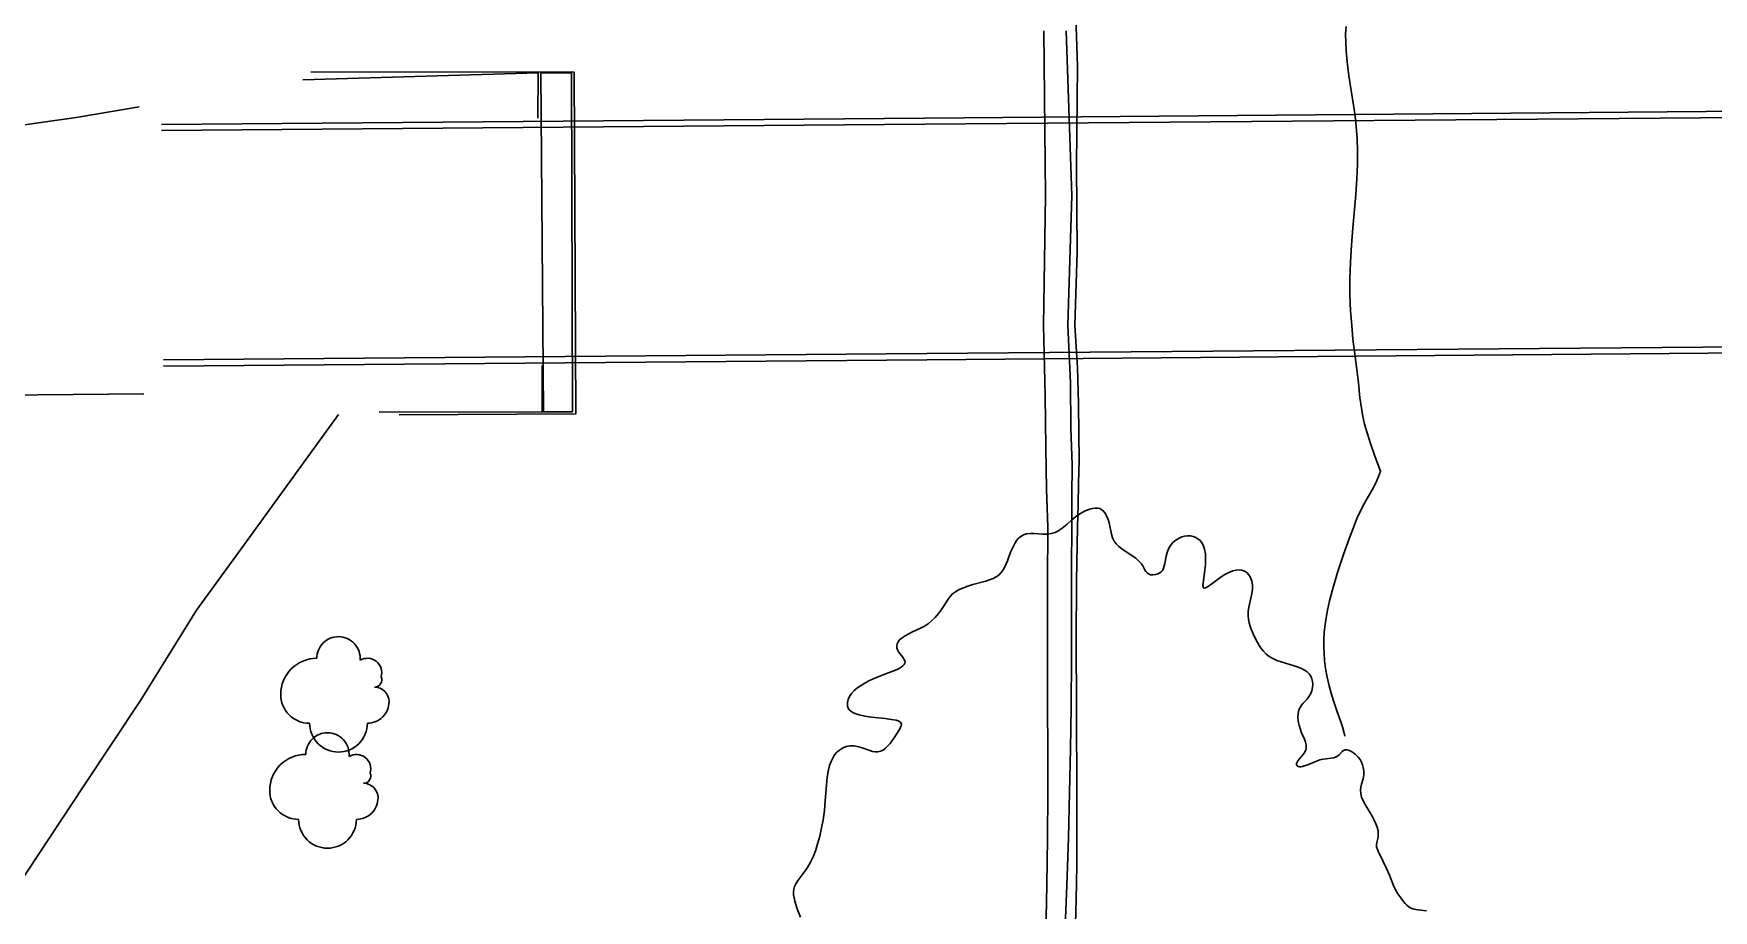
# Model space of a CAD drawing. Header units: feet. Extents: x 3174203 to 3175581, y 1715832 to 1717426.
# Drawn here: x 3174693.1 to 3174764.7, y 1716190.6 to 1716227.9 of the extents above; entities that cross this region are included whole.
import ezdxf

# ---------------------------------------------------------------- set-up
doc = ezdxf.new("R2010")
doc.units = ezdxf.units.FT
doc.header["$MEASUREMENT"] = 0
for name, color, linetype, lineweight, true_color in [('BOTTOM_OF_DRAINAGE', 43, 'Continuous', 30, 0xbfa671), ('BRIDGE', 117, 'Continuous', 30, 0x53735e), ('FENCE', 201, 'Continuous', 30, 0xe39cff), ('HAND_RAIL', 77, 'Continuous', 30, 0x647d5e), ('MISCELLANEOUS', 225, 'Continuous', 30, 0x9c5f7c), ('SHRUBLINE', 71, 'Continuous', 30, 0xc6ff6b), ('TOP_OF_RETAINING_WALL', 121, 'Continuous', 30, 0x7affd3), ('TREELINE', 80, 'Continuous', 30, 0x36ff17)]:
    doc.layers.add(name, color=color, linetype=linetype, lineweight=lineweight, true_color=true_color)
doc.layers.add('FOOT_PATH', color=2, linetype='Continuous', lineweight=30)
doc.layers.add('SHRUB', color=14, linetype='Continuous', lineweight=30)

# ---------------------------------------------------------------- blocks, each defined once
blk = doc.blocks.new('SYM231')
at = {"layer": 'SHRUB', "ltscale": 0.25}
for centre, radius, start, end in [((0.298974, 5.855085), 3.69093474259322, 89.999957, 180.000043), ((0.29898, 5.855085), 3.690934742593219, 354.734283, 90.000043), ((-3.391965, -0.296476), 6.151557904322032, 89.999957, 180.000043), ((5.220229, 3.394459), 2.460623161728813, 342.885514, 120.419776), ((6.45054, 2.164144), 1.230311580864407, 269.999957, 24.295265), ((6.450541, -1.526791), 2.460623161728813, 359.999957, 90.000043), ((-4.622277, -0.296484), 4.921246323457626, 179.999957, 270.000043), ((5.22023, -1.526796), 3.690934742593219, 269.999957, 4.3e-05), ((0.298973, -5.217734), 4.921246323457627, 179.999957, 270.000043), ((0.298981, -5.217734), 4.921246323457626, 269.999957, 4.3e-05)]:
    blk.add_arc(centre, radius, start, end, dxfattribs=at)
blk = doc.blocks.new('SYM006')
at = {"layer": 'SHRUB', "ltscale": 0.25, "xscale": 0.5, "yscale": 0.5, "zscale": 0.5}
blk.add_blockref('SYM231', (0, 0), dxfattribs=at)

msp = doc.modelspace()

# ---------------------------------------------------------------- linework, layer by layer
at = {"layer": 'BOTTOM_OF_DRAINAGE'}
msp.add_polyline3d([(3174737.522303, 1716189.47163, 5237.439042), (3174737.564354, 1716191.00129, 5237.449372), (3174737.588847, 1716192.482837, 5237.444609), (3174737.599386, 1716193.917855, 5237.428178), (3174737.599576, 1716195.307934, 5237.403503), (3174737.59302, 1716196.654658, 5237.374007), (3174737.583324, 1716197.959614, 5237.343116), (3174737.574091, 1716199.22439, 5237.314253), (3174737.56701, 1716202.021476, 5237.264554), (3174737.582343, 1716204.588325, 5237.23118), (3174737.620358, 1716206.904824, 5237.200769), (3174737.643268, 1716207.825747, 5237.185583), (3174737.668062, 1716208.753964, 5237.168947), (3174737.692412, 1716209.746447, 5237.151323), (3174737.673058, 1716210.860165, 5237.133172), (3174737.664347, 1716212.152092, 5237.114954), (3174737.620239, 1716213.679196, 5237.097131), (3174737.512103, 1716215.490312, 5236.939581), (3174737.613308, 1716218.604116, 5236.937415), (3174737.573811, 1716222.308749, 5236.919018), (3174737.624567, 1716226.526783, 5236.88782), (3174737.463919, 1716231.172137, 5236.89173)], dxfattribs=at)
at = {"layer": 'BRIDGE', "extrusion": (0.0082932954259529, -0.999965610031743, 2.1958822249e-06), "elevation": -1689836.040211, "flags": 128}
msp.add_lwpolyline([(3188958.754795, 5256.456681), (3188933.63921, 5256.37348), (3188893.379683, 5256.240111), (3188855.091151, 5256.0079), (3188822.571359, 5255.774681)], dxfattribs=at)
at = {"layer": 'BRIDGE', "extrusion": (0.0082932954289717, -0.9999656100317199, 2.1949762719e-06), "elevation": -1689826.264258, "flags": 128}
msp.add_lwpolyline([(3188958.7548, 5256.455129), (3188933.639216, 5256.371928), (3188893.379688, 5256.238559), (3188855.091156, 5256.006348), (3188822.571366, 5255.773129)], dxfattribs=at)
at = {"layer": 'FENCE'}
msp.add_polyline3d([(3174667.507576, 1716153.190889, 5240.561), (3174669.979046, 1716157.18126, 5240.459), (3174672.450516, 1716161.171632, 5240.379), (3174674.547528, 1716164.390056, 5240.701), (3174676.644539, 1716167.608481, 5240.99), (3174678.741551, 1716170.826905, 5241.642), (3174680.838563, 1716174.04533, 5242.122), (3174683.247817, 1716177.680682, 5243.166), (3174685.657071, 1716181.316034, 5243.915), (3174688.066325, 1716184.951387, 5244.847), (3174690.475579, 1716188.586739, 5245.623), (3174692.884833, 1716192.222091, 5246.504), (3174695.294087, 1716195.857443, 5247.339), (3174697.703341, 1716199.492796, 5248.052), (3174700.082468, 1716203.347407, 5248.992), (3174702.098554, 1716206.124397, 5249.63), (3174704.11464, 1716208.901388, 5250.012), (3174706.130725, 1716211.678378, 5250.325)], dxfattribs=at)
at = {"layer": 'FOOT_PATH'}
for points in [[(3174688.723713, 1716223.453811, 5251.776), (3174694.964689, 1716224.346001, 5251.804985), (3174697.650356, 1716224.802246, 5251.819662)], [(3174691.804064, 1716212.515731, 5251.883), (3174696.348104, 1716212.550358, 5251.848), (3174697.838182, 1716212.561713, 5251.926701)]]:
    msp.add_polyline3d(points, dxfattribs=at)
at = {"layer": 'HAND_RAIL', "extrusion": (0.0082932954297665, -0.9999656100317137, 2.1948728625e-06), "elevation": -1689836.301767, "flags": 128}
msp.add_lwpolyline([(3188958.754801, 5256.454976), (3188933.639217, 5256.371775), (3188893.37969, 5256.238406), (3188855.091157, 5256.006195), (3188822.571365, 5255.772976)], dxfattribs=at)
at = {"layer": 'HAND_RAIL', "extrusion": (0.0082932954337764, -0.9999656100316817, 2.1942646618e-06), "elevation": -1689826.002684, "flags": 128}
msp.add_lwpolyline([(3188958.754808, 5256.453925), (3188933.639224, 5256.370725), (3188893.379696, 5256.237356), (3188855.091164, 5256.005145), (3188822.571374, 5255.771925)], dxfattribs=at)
at = {"layer": 'MISCELLANEOUS', "extrusion": (-0.0058422964975509, -2.982e-13, 0.9999829336401869), "elevation": -13295.835324, "flags": 128}
msp.add_lwpolyline([(3174681.118015, 1716225.950297), (3174691.144682, 1716226.24435), (3174691.137816, 1716224.317011)], dxfattribs=at)
at = {"layer": 'MISCELLANEOUS', "extrusion": (-0.0056251760753868, 1.373e-13, 0.9999841785719016), "elevation": -12606.243968, "flags": 128}
msp.add_lwpolyline([(3174687.185726, 1716211.797424), (3174694.131982, 1716211.791859), (3174694.130462, 1716213.772663)], dxfattribs=at)
at = {"layer": 'MISCELLANEOUS'}
for points in [[(3174704.961189, 1716226.292492, 5251.386954), (3174716.175762, 1716226.26628, 5247.212007), (3174716.247289, 1716211.713414, 5247.468667), (3174708.728109, 1716211.669821, 5249.384393)], [(3174716.109595, 1716211.801088, 5249.909909), (3174714.87377, 1716211.797748, 5249.981226), (3174714.750991, 1716226.245272, 5249.607808), (3174716.070544, 1716226.248839, 5249.591868), (3174716.109595, 1716211.801088, 5249.909909)]]:
    msp.add_polyline3d(points, dxfattribs=at)
at = {"layer": 'SHRUBLINE'}
msp.add_polyline3d([(3174749.005228, 1716197.97234, 5237.042727), (3174748.967514, 1716198.16729, 5237.038687), (3174748.91155, 1716198.37082, 5237.033816), (3174748.840987, 1716198.586035, 5237.029295), (3174748.670662, 1716199.063932, 5237.018558), (3174748.555061, 1716199.400835, 5237.011647), (3174748.441599, 1716199.75949, 5237.003899), (3174748.338116, 1716200.128841, 5236.996692), (3174748.252455, 1716200.497836, 5236.989483), (3174748.190437, 1716200.856074, 5236.982867), (3174748.149804, 1716201.195771, 5236.976618), (3174748.12628, 1716201.509794, 5236.970846), (3174748.115587, 1716201.791012, 5236.966785), (3174748.115869, 1716202.11332, 5236.961142), (3174748.133047, 1716202.411962, 5236.957267), (3174748.168813, 1716202.73427, 5236.951744), (3174748.210047, 1716203.018428, 5236.948504), (3174748.270572, 1716203.35303, 5236.942797), (3174748.358272, 1716203.748585, 5236.93785), (3174748.481034, 1716204.2156, 5236.93171), (3174748.702911, 1716204.946175, 5236.920289), (3174748.959996, 1716205.718768, 5236.906266), (3174749.211151, 1716206.429679, 5236.892275), (3174749.376036, 1716206.871729, 5236.878701), (3174749.528046, 1716207.247384, 5236.866186), (3174749.680783, 1716207.583277, 5236.854416), (3174749.84785, 1716207.906042, 5236.842798), (3174750.229222, 1716208.577686, 5236.816104), (3174750.347963, 1716208.807841, 5236.807816), (3174750.450651, 1716209.039086, 5236.80239), (3174750.53017, 1716209.270194, 5236.794778), (3174750.286577, 1716209.907957, 5236.775104), (3174750.097841, 1716210.447133, 5236.761184), (3174749.955813, 1716210.899976, 5236.750572), (3174749.852348, 1716211.278742, 5236.742678), (3174749.779297, 1716211.595686, 5236.736355), (3174749.728515, 1716211.863066, 5236.731263), (3174749.686284, 1716212.138771, 5236.726087), (3174749.655015, 1716212.400053, 5236.721235), (3174749.587876, 1716213.036565, 5236.709187), (3174749.533261, 1716213.490402, 5236.700744), (3174749.419716, 1716214.367612, 5236.685149), (3174749.358129, 1716214.897735, 5236.677209), (3174749.301591, 1716215.479397, 5236.669557), (3174749.256298, 1716216.105494, 5236.660818), (3174749.228443, 1716216.76892, 5236.652885), (3174749.224222, 1716217.462571, 5236.6515), (3174749.247426, 1716218.178696, 5236.646051), (3174749.292239, 1716218.906953, 5236.641212), (3174749.350444, 1716219.636355, 5236.630831), (3174749.474155, 1716221.054646, 5236.603171), (3174749.523225, 1716221.721559, 5236.582293), (3174749.552813, 1716222.345669, 5236.552945), (3174749.556793, 1716222.919392, 5236.514122), (3174749.537395, 1716223.448772, 5236.486364), (3174749.498944, 1716223.943254, 5236.474842), (3174749.445762, 1716224.412289, 5236.42901), (3174749.382172, 1716224.865321, 5236.406157), (3174749.187204, 1716226.117437, 5236.356464), (3174749.137886, 1716226.477816, 5236.337294), (3174749.096094, 1716226.838962, 5236.318343), (3174749.064816, 1716227.197525, 5236.299956), (3174749.04704, 1716227.550157, 5236.293001), (3174749.045755, 1716227.893506, 5236.279134), (3174749.063948, 1716228.224224, 5236.275319)], dxfattribs=at)
at = {"layer": 'TOP_OF_RETAINING_WALL'}
for points in [[(3174736.268606, 1716189.538623, 5239.708902), (3174736.320113, 1716191.629307, 5239.712717), (3174736.346935, 1716193.637757, 5239.70851), (3174736.356087, 1716195.566428, 5239.699963), (3174736.354585, 1716197.417777, 5239.690758), (3174736.349445, 1716199.194257, 5239.68458), (3174736.345854, 1716201.98949, 5239.687215), (3174736.348162, 1716204.55976, 5239.70278), (3174736.352888, 1716206.881248, 5239.725572), (3174736.300005, 1716208.497471, 5239.744207), (3174736.270614, 1716210.266504, 5239.762674), (3174736.246365, 1716212.494493, 5239.779946), (3174736.175433, 1716215.482524, 5239.727834), (3174736.258388, 1716221.009937, 5239.810973), (3174736.181724, 1716228.035936, 5239.82554)], [(3174737.082346, 1716189.494845, 5238.88797), (3174737.166717, 1716191.612085, 5238.921489), (3174737.23374, 1716193.639716, 5238.972713), (3174737.284971, 1716195.581354, 5239.032343), (3174737.321962, 1716197.440615, 5239.091077), (3174737.346266, 1716199.221116, 5239.139616), (3174737.361812, 1716201.338866, 5239.176388), (3174737.366826, 1716203.330499, 5239.192155), (3174737.368176, 1716205.187307, 5239.19637), (3174737.372724, 1716206.900585, 5239.19849), (3174737.382062, 1716208.188825, 5239.203982), (3174737.394053, 1716209.53604, 5239.212725), (3174737.34042, 1716211.098631, 5239.223264), (3174737.328809, 1716213.033006, 5239.234139), (3174737.203622, 1716215.488227, 5239.105597), (3174737.37775, 1716221.01153, 5239.255655), (3174737.135899, 1716228.032105, 5239.265243)]]:
    msp.add_polyline3d(points, dxfattribs=at)
at = {"layer": 'TREELINE'}
for points in [[(3174729.994926, 1716201.57246, 5242.562551), (3174729.951694, 1716201.658281, 5242.531268), (3174729.927153, 1716201.744033, 5242.49955), (3174729.922612, 1716201.829233, 5242.468863), (3174729.939383, 1716201.913397, 5242.435974), (3174729.978776, 1716201.996044, 5242.397231), (3174730.0421, 1716202.07669, 5242.352902), (3174730.149539, 1716202.170204, 5242.287577), (3174730.283673, 1716202.259664, 5242.210108), (3174730.434849, 1716202.344593, 5242.126378), (3174730.593415, 1716202.424515, 5242.039451), (3174730.931043, 1716202.585384, 5241.850558), (3174731.097938, 1716202.672514, 5241.757792), (3174731.254591, 1716202.770356, 5241.66711), (3174731.405193, 1716202.888923, 5241.572113), (3174731.552574, 1716203.034813, 5241.471469), (3174731.694136, 1716203.200962, 5241.366551), (3174731.825922, 1716203.376891, 5241.26131), (3174731.943974, 1716203.552122, 5241.161749), (3174732.108717, 1716203.811241, 5241.017365), (3174732.195856, 1716203.92858, 5240.947624), (3174732.297772, 1716204.036977, 5240.876322), (3174732.423167, 1716204.135836, 5240.799318), (3174732.578078, 1716204.224819, 5240.713372), (3174732.757897, 1716204.304622, 5240.618848), (3174732.955354, 1716204.376197, 5240.518037), (3174733.16318, 1716204.4405, 5240.413907), (3174733.714797, 1716204.58806, 5240.147668), (3174733.874052, 1716204.636864, 5240.071412), (3174734.022315, 1716204.69347, 5240.00037), (3174734.156889, 1716204.761719, 5239.934323), (3174734.275073, 1716204.845453, 5239.872396), (3174734.375083, 1716204.9471, 5239.812835), (3174734.458782, 1716205.063426, 5239.754333), (3174734.528946, 1716205.189782, 5239.696085), (3174734.588351, 1716205.321521, 5239.639206), (3174734.639773, 1716205.453992, 5239.584456), (3174734.772026, 1716205.816683, 5239.436742), (3174734.859305, 1716206.023565, 5239.352308), (3174734.958792, 1716206.210196, 5239.273594), (3174735.029027, 1716206.31438, 5239.227818), (3174735.110704, 1716206.409384, 5239.175782), (3174735.20692, 1716206.490796, 5239.129986), (3174735.320774, 1716206.554205, 5239.083127), (3174735.455365, 1716206.595199, 5239.033048), (3174735.611905, 1716206.611613, 5238.979348), (3174735.784056, 1716206.610261, 5238.918812), (3174736.142304, 1716206.590509, 5238.68966), (3174736.311953, 1716206.590231, 5238.621419), (3174736.502435, 1716206.613634, 5238.529906), (3174736.671968, 1716206.663817, 5238.403826), (3174736.826604, 1716206.738683, 5238.353953), (3174736.972395, 1716206.836137, 5238.309428), (3174737.16192, 1716206.994738, 5238.244597), (3174737.351446, 1716207.16769, 5238.181543), (3174737.545937, 1716207.332915, 5238.121555), (3174737.748244, 1716207.471829, 5238.064508), (3174737.952759, 1716207.579832, 5238.012356), (3174738.151756, 1716207.655821, 5237.965655), (3174738.265451, 1716207.68515, 5237.941842), (3174738.373664, 1716207.699696, 5237.921309), (3174738.47568, 1716207.696596, 5237.903112), (3174738.570784, 1716207.672989, 5237.887262), (3174738.65826, 1716207.626014, 5237.872244), (3174738.737453, 1716207.553802, 5237.85554), (3174738.807947, 1716207.458461, 5237.836073), (3174738.869383, 1716207.343089, 5237.815446), (3174738.921404, 1716207.210787, 5237.791708), (3174738.963652, 1716207.064654, 5237.765218), (3174739.063046, 1716206.586615, 5237.671747), (3174739.110399, 1716206.43307, 5237.645348), (3174739.177179, 1716206.292164, 5237.619312), (3174739.268528, 1716206.168129, 5237.594467), (3174739.380614, 1716206.058758, 5237.569404), (3174739.50736, 1716205.960237, 5237.543285), (3174739.947914, 1716205.669872, 5237.451638), (3174740.102977, 1716205.556933, 5237.422418), (3174740.238952, 1716205.440267, 5237.395404), (3174740.34909, 1716205.318479, 5237.372417), (3174740.405987, 1716205.234401, 5237.359665), (3174740.496131, 1716205.071515, 5237.332824), (3174740.539279, 1716204.999687, 5237.323302), (3174740.587745, 1716204.938923, 5237.314859), (3174740.64648, 1716204.892713, 5237.306621), (3174740.73461, 1716204.85992, 5237.295849), (3174740.835958, 1716204.850332, 5237.284045), (3174740.941824, 1716204.861167, 5237.271359), (3174741.043512, 1716204.889646, 5237.259782), (3174741.132323, 1716204.932988, 5237.249321), (3174741.201661, 1716204.988904, 5237.239947), (3174741.253331, 1716205.057075, 5237.23207), (3174741.291239, 1716205.137674, 5237.223016), (3174741.319291, 1716205.230872, 5237.212551), (3174741.341394, 1716205.336842, 5237.200837), (3174741.396017, 1716205.646264, 5237.160807), (3174741.437161, 1716205.808693, 5237.141566), (3174741.49746, 1716205.964202, 5237.122899), (3174741.582342, 1716206.105008, 5237.104754), (3174741.689172, 1716206.228382, 5237.086696), (3174741.813293, 1716206.33286, 5237.069236), (3174741.95005, 1716206.41698, 5237.049271), (3174742.065618, 1716206.468395, 5237.033835), (3174742.185068, 1716206.503663, 5237.018955), (3174742.307174, 1716206.520605, 5237.005027), (3174742.43071, 1716206.51704, 5236.991001), (3174742.55445, 1716206.490787, 5236.976948), (3174742.656399, 1716206.450033, 5236.965128), (3174742.754288, 1716206.390906, 5236.953822), (3174742.844768, 1716206.312302, 5236.942496), (3174742.924489, 1716206.213117, 5236.930991), (3174742.990101, 1716206.092247, 5236.919068), (3174743.038254, 1716205.948589, 5236.907001), (3174743.070251, 1716205.746982, 5236.890292), (3174743.078343, 1716205.523574, 5236.867474), (3174743.068593, 1716205.290968, 5236.849159), (3174743.047062, 1716205.061769, 5236.832234), (3174742.970182, 1716204.480207, 5236.784277), (3174742.966445, 1716204.415537, 5236.784431), (3174742.968419, 1716204.363262, 5236.786515), (3174742.977223, 1716204.324094, 5236.790248), (3174742.99398, 1716204.298746, 5236.795459), (3174743.01981, 1716204.28793, 5236.801673), (3174743.067345, 1716204.295594, 5236.807083), (3174743.129251, 1716204.324387, 5236.811738), (3174743.203044, 1716204.370237, 5236.815663), (3174743.286243, 1716204.429072, 5236.818961), (3174743.567459, 1716204.642772, 5236.806308), (3174743.735917, 1716204.763662, 5236.803894), (3174743.903178, 1716204.870048, 5236.803162), (3174744.06964, 1716204.957538, 5236.804156), (3174744.235704, 1716205.021743, 5236.806824), (3174744.368002, 1716205.05333, 5236.812892), (3174744.497299, 1716205.064602, 5236.820211), (3174744.620594, 1716205.052957, 5236.828832), (3174744.734888, 1716205.015793, 5236.838697), (3174744.837178, 1716204.950508, 5236.850479), (3174744.924547, 1716204.855598, 5236.86254), (3174744.9944, 1716204.733943, 5236.874684), (3174745.044228, 1716204.589519, 5236.888019), (3174745.071518, 1716204.426305, 5236.901808), (3174745.07376, 1716204.248277, 5236.916512), (3174745.05063, 1716204.05953, 5236.932411), (3174745.01056, 1716203.864635, 5236.949243), (3174744.922078, 1716203.475151, 5236.963888), (3174744.894905, 1716203.289938, 5236.984278), (3174744.890648, 1716203.116446, 5237.006227), (3174744.906822, 1716202.954945, 5237.029169), (3174744.938319, 1716202.804821, 5237.040618), (3174744.980031, 1716202.665462, 5237.050732), (3174745.026851, 1716202.536255, 5237.059191), (3174745.107433, 1716202.339659, 5237.059062), (3174745.194793, 1716202.153867, 5237.058244), (3174745.29571, 1716201.963185, 5237.057199), (3174745.365908, 1716201.841253, 5237.05606), (3174745.446816, 1716201.71663, 5237.054686), (3174745.54182, 1716201.594034, 5237.053258), (3174745.654309, 1716201.478182, 5237.05177), (3174745.787672, 1716201.373793, 5237.050157), (3174745.943604, 1716201.2843, 5237.048434), (3174746.117039, 1716201.207989, 5237.046638), (3174746.301216, 1716201.141863, 5237.044839), (3174746.851266, 1716200.974665, 5237.041682), (3174747.015373, 1716200.919602, 5237.040164), (3174747.164226, 1716200.860247, 5237.038839), (3174747.294963, 1716200.793857, 5237.037813), (3174747.404726, 1716200.717691, 5237.037015), (3174747.491467, 1716200.629841, 5237.036427), (3174747.556399, 1716200.531737, 5237.036055), (3174747.601547, 1716200.425645, 5237.035901), (3174747.628938, 1716200.31383, 5237.036244), (3174747.640598, 1716200.198558, 5237.036828), (3174747.635128, 1716200.052862, 5237.037572), (3174747.606148, 1716199.908564, 5237.038751), (3174747.551564, 1716199.768922, 5237.040071), (3174747.46928, 1716199.637199, 5237.041466), (3174747.39907, 1716199.554667, 5237.04289), (3174747.242098, 1716199.390983, 5237.044087), (3174747.166923, 1716199.303069, 5237.04563), (3174747.101678, 1716199.2066, 5237.047102), (3174747.052159, 1716199.098194, 5237.048512), (3174747.019187, 1716198.949916, 5237.049752), (3174747.012433, 1716198.787688, 5237.050891), (3174747.027132, 1716198.619618, 5237.051928), (3174747.058515, 1716198.453813, 5237.052858), (3174747.101816, 1716198.298381, 5237.053696), (3174747.165595, 1716198.127381, 5237.05439), (3174747.293152, 1716197.847788, 5237.054701), (3174747.340171, 1716197.727086, 5237.055347), (3174747.366125, 1716197.612012, 5237.055985), (3174747.369035, 1716197.501363, 5237.056632), (3174747.348202, 1716197.394905, 5237.057325), (3174747.302928, 1716197.292405, 5237.058088), (3174747.234805, 1716197.193826, 5237.058947), (3174747.075281, 1716197.01157, 5237.059627), (3174747.00995, 1716196.929757, 5237.060753), (3174746.97523, 1716196.869746, 5237.062357), (3174746.956837, 1716196.815697, 5237.064121), (3174746.953818, 1716196.768801, 5237.066001), (3174746.965219, 1716196.730251, 5237.067956), (3174746.990087, 1716196.701239, 5237.069961), (3174747.027589, 1716196.682759, 5237.07197), (3174747.077365, 1716196.675009, 5237.073941), (3174747.139178, 1716196.67799, 5237.075832), (3174747.21279, 1716196.691701, 5237.07762), (3174747.297963, 1716196.716143, 5237.079425), (3174747.461832, 1716196.77778, 5237.08077), (3174747.804467, 1716196.919822, 5237.08103), (3174747.949301, 1716196.968763, 5237.082652), (3174748.080892, 1716197.000042, 5237.084432), (3174748.21414, 1716197.019177, 5237.086305), (3174748.432632, 1716197.041532, 5237.087555), (3174748.53955, 1716197.061093, 5237.089448), (3174748.636226, 1716197.093694, 5237.09121), (3174748.717889, 1716197.142673, 5237.092756), (3174748.78675, 1716197.202364, 5237.093885), (3174748.901893, 1716197.322212, 5237.093981), (3174748.956283, 1716197.367194, 5237.094369), (3174749.014863, 1716197.395176, 5237.094527), (3174749.082754, 1716197.402201, 5237.094402), (3174749.165077, 1716197.384309, 5237.09316), (3174749.300163, 1716197.318624, 5237.091122), (3174749.446284, 1716197.214853, 5237.088648), (3174749.579715, 1716197.086242, 5237.085983), (3174749.659244, 1716196.980793, 5237.083672), (3174749.720617, 1716196.870454, 5237.081342), (3174749.766162, 1716196.756855, 5237.078952), (3174749.798207, 1716196.641626, 5237.076335), (3174749.822225, 1716196.486738, 5237.072828), (3174749.821518, 1716196.326528, 5237.069269), (3174749.791224, 1716196.155676, 5237.065584), (3174749.722545, 1716195.929576, 5237.061373), (3174749.692433, 1716195.805903, 5237.058113), (3174749.677315, 1716195.67408, 5237.054844), (3174749.686323, 1716195.533306, 5237.051534), (3174749.725859, 1716195.383297, 5237.048125), (3174749.791405, 1716195.225844, 5237.044585), (3174749.875715, 1716195.063255, 5237.040913), (3174750.1691, 1716194.567547, 5237.033549), (3174750.258463, 1716194.406055, 5237.029751), (3174750.334598, 1716194.248497, 5237.025981), (3174750.392379, 1716194.095946, 5237.022258), (3174750.426682, 1716193.949476, 5237.01855), (3174750.434766, 1716193.810199, 5237.0146), (3174750.423424, 1716193.679387, 5237.010698), (3174750.37917, 1716193.448405, 5237.005723), (3174750.36461, 1716193.350858, 5237.002085), (3174750.365643, 1716193.265352, 5236.99859), (3174750.383003, 1716193.184855, 5236.995145), (3174750.415738, 1716193.100661, 5236.991646), (3174750.64876, 1716192.633933, 5236.983994), (3174750.785594, 1716192.343962, 5236.978318), (3174750.910841, 1716192.061718, 5236.972558), (3174751.089791, 1716191.619034, 5236.965406), (3174751.174024, 1716191.435778, 5236.961007), (3174751.27527, 1716191.259422, 5236.956748), (3174751.389757, 1716191.091345, 5236.95264), (3174751.509211, 1716190.936516, 5236.948729), (3174751.580896, 1716190.852143, 5236.945604), (3174751.656037, 1716190.775997, 5236.942516), (3174751.739283, 1716190.709746, 5236.939156), (3174751.83528, 1716190.655061, 5236.935722), (3174751.948678, 1716190.61361, 5236.932204), (3174752.117745, 1716190.580427, 5236.928317), (3174752.494054, 1716190.536415, 5236.923031)], [(3174725.815216, 1716190.266808, 5242.279664), (3174725.683578, 1716190.619705, 5242.306499), (3174725.579941, 1716190.944588, 5242.329854), (3174725.545141, 1716191.08751, 5242.340753), (3174725.524583, 1716191.218598, 5242.350677), (3174725.520197, 1716191.341235, 5242.35994), (3174725.533916, 1716191.4588, 5242.368856), (3174725.567671, 1716191.574674, 5242.377767), (3174725.623391, 1716191.69224, 5242.387139), (3174725.719746, 1716191.84017, 5242.398899), (3174725.97565, 1716192.177969, 5242.422803), (3174726.115177, 1716192.377853, 5242.436887), (3174726.249073, 1716192.60507, 5242.451458), (3174726.3691, 1716192.861983, 5242.466348), (3174726.47411, 1716193.140388, 5242.481184), (3174726.56473, 1716193.429433, 5242.495495), (3174726.641584, 1716193.71827, 5242.508872), (3174726.705299, 1716193.996049, 5242.521062), (3174726.784958, 1716194.419299, 5242.536804), (3174726.838547, 1716194.817435, 5242.55015), (3174726.874755, 1716195.226196, 5242.575114), (3174726.920921, 1716195.895605, 5242.593357), (3174726.95602, 1716196.228679, 5242.601639), (3174727.00945, 1716196.538932, 5242.607832), (3174727.058674, 1716196.725785, 5242.611207), (3174727.119363, 1716196.894888, 5242.613031), (3174727.191398, 1716197.045879, 5242.615892), (3174727.274657, 1716197.178396, 5242.617219), (3174727.36902, 1716197.292078, 5242.6169), (3174727.474367, 1716197.38656, 5242.616398), (3174727.614815, 1716197.47407, 5242.615548), (3174727.768924, 1716197.532683, 5242.615463), (3174727.934712, 1716197.561667, 5242.615058), (3174728.110198, 1716197.560294, 5242.614266), (3174728.293402, 1716197.527832, 5242.61297), (3174728.410895, 1716197.492335, 5242.612298), (3174728.76918, 1716197.36374, 5242.606752), (3174728.887998, 1716197.330994, 5242.604192), (3174729.005237, 1716197.312053, 5242.60263), (3174729.120134, 1716197.312164, 5242.599858), (3174729.231924, 1716197.336572, 5242.59808), (3174729.339909, 1716197.388772, 5242.594923), (3174729.443642, 1716197.465244, 5242.592403), (3174729.542741, 1716197.560717, 5242.588382), (3174729.636825, 1716197.669918, 5242.584959), (3174729.725512, 1716197.787575, 5242.58016), (3174729.808419, 1716197.908415, 5242.576035), (3174730.006223, 1716198.219353, 5242.565072), (3174730.050403, 1716198.292505, 5242.561592), (3174730.085667, 1716198.358459, 5242.559644), (3174730.109773, 1716198.417658, 5242.556917), (3174730.120479, 1716198.470546, 5242.555876), (3174730.115543, 1716198.517565, 5242.553789), (3174730.092723, 1716198.55916, 5242.551674), (3174730.049777, 1716198.595773, 5242.550519), (3174729.984463, 1716198.627848, 5242.547134), (3174729.894539, 1716198.655829, 5242.544169), (3174729.689317, 1716198.69491, 5242.535403), (3174729.431714, 1716198.727954, 5242.524686), (3174728.848195, 1716198.792351, 5242.492919), (3174728.566695, 1716198.831915, 5242.475396), (3174728.321644, 1716198.881863, 5242.458997), (3174728.173107, 1716198.928175, 5242.448378), (3174728.054765, 1716198.981772, 5242.439081), (3174727.963817, 1716199.041786, 5242.431178), (3174727.897462, 1716199.107354, 5242.424229), (3174727.8529, 1716199.177607, 5242.417933), (3174727.827331, 1716199.251681, 5242.412017), (3174727.817954, 1716199.32871, 5242.406048), (3174727.821968, 1716199.407827, 5242.399683), (3174727.85134, 1716199.53691, 5242.388952), (3174727.908868, 1716199.667453, 5242.377183), (3174727.995594, 1716199.797788, 5242.364026), (3174728.112562, 1716199.926245, 5242.34924), (3174728.260814, 1716200.051155, 5242.332368), (3174728.48689, 1716200.199422, 5242.308361), (3174728.736593, 1716200.334241, 5242.282361), (3174728.983036, 1716200.450314, 5242.256678), (3174729.199337, 1716200.542344, 5242.234102), (3174729.413962, 1716200.625251, 5242.211675), (3174729.754125, 1716200.746528, 5242.174899), (3174729.934711, 1716200.820889, 5242.154845), (3174730.026809, 1716200.865782, 5242.144546), (3174730.112272, 1716200.915256, 5242.134513), (3174730.185217, 1716200.968893, 5242.125052), (3174730.239765, 1716201.026273, 5242.116759), (3174730.270034, 1716201.086976, 5242.109944), (3174730.272148, 1716201.150591, 5242.103841), (3174730.250236, 1716201.216738, 5242.097386), (3174730.210431, 1716201.285046, 5242.090216), (3174730.158865, 1716201.355144, 5242.08252), (3174730.04498, 1716201.499222, 5242.063181), (3174729.994926, 1716201.57246, 5242.053657)]]:
    msp.add_polyline3d(points, dxfattribs=at)

# ---------------------------------------------------------------- block references
at = {"layer": 'SHRUB', "ltscale": 0.25, "xscale": 0.5, "yscale": 0.5, "zscale": 0.5}
for p in [(3174706.0623, 1716199.8332, 5247.083), (3174705.593, 1716195.7385, 5246.201)]:
    msp.add_blockref('SYM006', p, dxfattribs=at)

doc.saveas('drawing.dxf')
